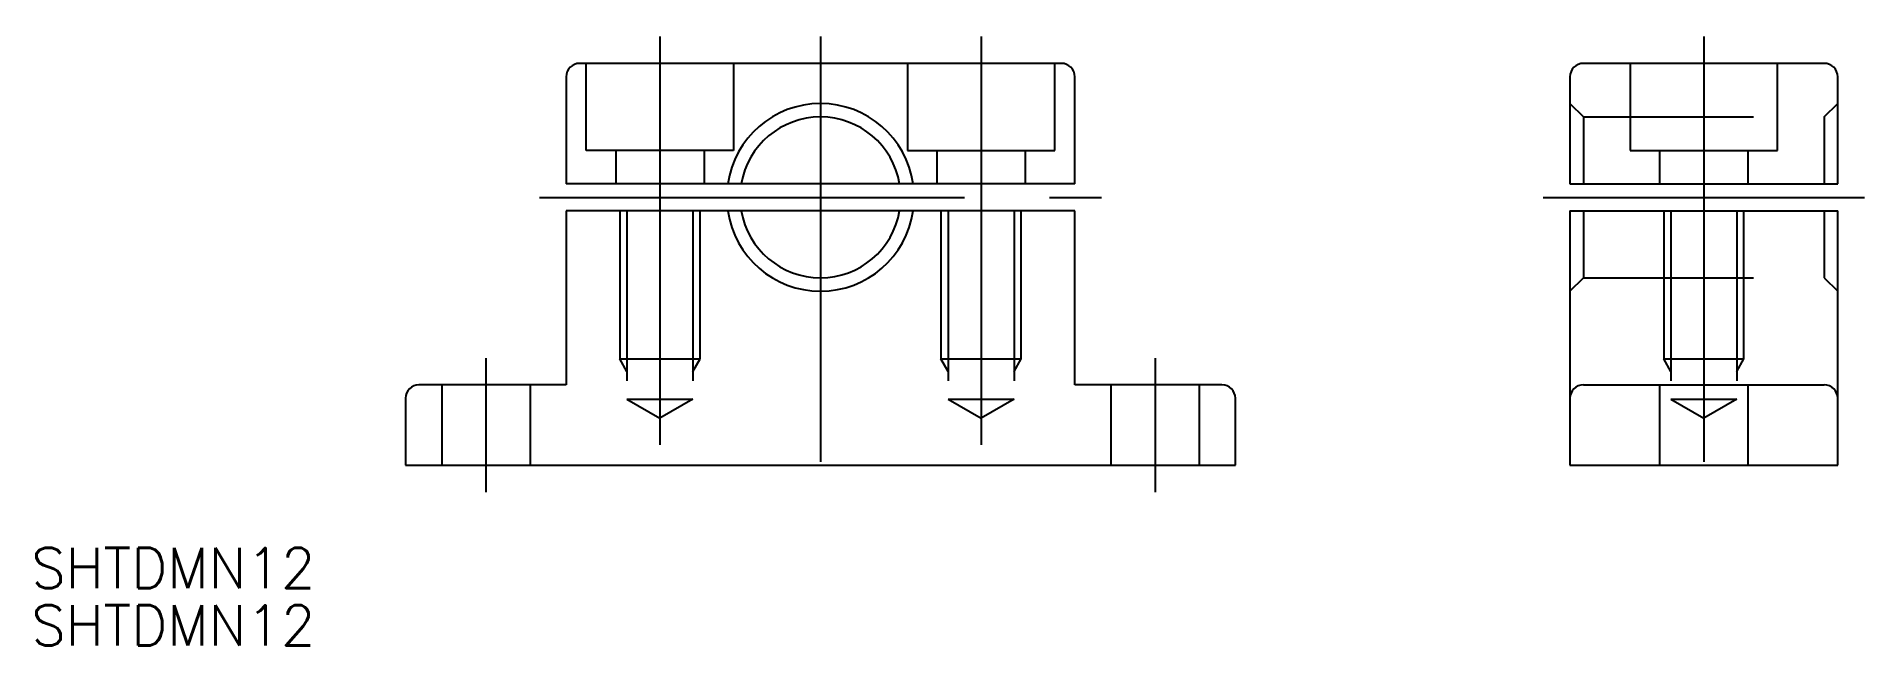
# Model space of a CAD drawing. Extents: x -28 to 109, y -13 to 32.
import ezdxf

# ---------------------------------------------------------------- set-up
doc = ezdxf.new("R2010")
doc.units = 0
doc.linetypes.add('CENTER', pattern=[50.8, 31.75, -6.35, 6.35, -6.35])
doc.linetypes.add('DASHED', pattern=[19.05, 12.7, -6.35])
doc.layers.get('0').update_dxf_attribs({"linetype": 'CONTINUOUS'})
doc.layers.add('CENTER', color=1, linetype='CENTER')
doc.styles.get("Standard").update_dxf_attribs({"font": 'txt.shx', "height": 3, "bigfont": 'bigfont.shx'})

# ---------------------------------------------------------------- blocks, each defined once
blk = doc.blocks.new('*U2')
at = {"color": 7, "linetype": 'CONTINUOUS'}
blk.add_text('SHTDMN12', height=3, dxfattribs=at).set_placement((-27.96, -9.16))
blk = doc.blocks.new('*U3')
at = {"color": 7, "linetype": 'CONTINUOUS'}
blk.add_text('SHTDMN12', height=3, dxfattribs=at).set_placement((-27.96, -13.44))

msp = doc.modelspace()

# ---------------------------------------------------------------- linework, layer by layer
at = {"color": 7, "linetype": 'CONTINUOUS'}
for p, q in [((12, 29), (12, 21)), ((49, 30), (13, 30)), ((50, 21), (50, 29)), ((87, 29), (87, 21)), ((106, 30), (88, 30)), ((107, 21), (107, 29)), ((50, 21), (12, 21)), ((87, 21), (107, 21)), ((12, 19), (12, 6)), ((50, 19), (12, 19)), ((50, 6), (50, 19)), ((87, 19), (107, 19)), ((87, 19), (87, 0)), ((107, 0), (107, 19)), ((12, 6), (1, 6)), ((61, 6), (50, 6)), ((88, 6), (106, 6)), ((0, 5), (0, 0)), ((62, 0), (62, 5)), ((0, 0), (62, 0)), ((87, 0), (107, 0))]:
    msp.add_line(p, q, dxfattribs=at)
at = {"color": 3, "linetype": 'DASHED'}
for p, q in [((13.5, 23.5), (13.5, 30)), ((24.5, 30), (24.5, 23.5)), ((37.5, 30), (37.5, 23.5)), ((48.5, 23.5), (48.5, 30)), ((91.5, 30), (91.5, 23.5)), ((102.5, 23.5), (102.5, 30)), ((87, 27), (88, 26)), ((88, 26), (106, 26)), ((88, 26), (88, 21)), ((106, 26), (107, 27)), ((106, 26), (106, 21)), ((24.5, 23.5), (13.5, 23.5)), ((15.7, 23.5), (15.7, 21)), ((22.3, 23.5), (22.3, 21)), ((37.5, 23.5), (48.5, 23.5)), ((39.7, 23.5), (39.7, 21)), ((46.3, 23.5), (46.3, 21)), ((91.5, 23.5), (102.5, 23.5)), ((93.7, 23.5), (93.7, 21)), ((100.3, 23.5), (100.3, 21)), ((16, 19), (16, 7.94)), ((16.54, 19), (16.54, 4.94)), ((21.46, 19), (21.46, 4.94)), ((22, 7.94), (22, 19)), ((40, 19), (40, 7.94)), ((40.54, 19), (40.54, 4.94)), ((45.46, 19), (45.46, 4.94)), ((46, 7.94), (46, 19)), ((88, 19), (88, 14)), ((94, 19), (94, 7.94)), ((94.54, 19), (94.54, 4.94)), ((99.46, 19), (99.46, 4.94)), ((100, 7.94), (100, 19)), ((106, 19), (106, 14)), ((87, 13), (88, 14)), ((88, 14), (106, 14)), ((106, 14), (107, 13)), ((16, 7.94), (22, 7.94)), ((16.54, 7), (16, 7.94)), ((21.46, 7), (22, 7.94)), ((40, 7.94), (46, 7.94)), ((40.54, 7), (40, 7.94)), ((45.46, 7), (46, 7.94)), ((94, 7.94), (100, 7.94)), ((94.54, 7), (94, 7.94)), ((99.46, 7), (100, 7.94)), ((2.7, 6), (2.7, 0)), ((9.3, 6), (9.3, 0)), ((52.7, 6), (52.7, 0)), ((59.3, 6), (59.3, 0)), ((93.7, 6), (93.7, 0)), ((100.3, 6), (100.3, 0)), ((16.54, 4.94), (21.46, 4.94)), ((16.54, 4.94), (19, 3.52)), ((21.46, 4.94), (19, 3.52)), ((40.54, 4.94), (45.46, 4.94)), ((40.54, 4.94), (43, 3.52)), ((45.46, 4.94), (43, 3.52)), ((94.54, 4.94), (99.46, 4.94)), ((94.54, 4.94), (97, 3.52)), ((99.46, 4.94), (97, 3.52))]:
    msp.add_line(p, q, dxfattribs=at)
at = {"color": 7, "linetype": 'CONTINUOUS'}
for centre, radius, start, end in [((13, 29), 1, 90, 180), ((49, 29), 1, 0, 90), ((88, 29), 1, 90, 180), ((106, 29), 1, 0, 90), ((31, 20), 7, 8.2132, 171.7868), ((31, 20), 6, 9.5941, 170.4059), ((31, 20), 7, 188.2132, 351.7868), ((31, 20), 6, 189.5941, 350.4059), ((1, 5), 1, 90, 180), ((61, 5), 1, 0, 90), ((88, 5), 1, 90, 180), ((106, 5), 1, 0, 90)]:
    msp.add_arc(centre, radius, start, end, dxfattribs=at)
at = {"layer": 'CENTER', "color": 1, "linetype": 'CENTER'}
for p, q in [((19, 32), (19, 1.52)), ((31, 32), (31, -2)), ((43, 32), (43, 1.52)), ((97, 32), (97, -2)), ((10, 20), (52, 20)), ((85, 20), (109, 20)), ((6, 8), (6, -2)), ((56, 8), (56, -2))]:
    msp.add_line(p, q, dxfattribs=at)

# ---------------------------------------------------------------- block references
at = {"color": 7, "linetype": 'CONTINUOUS'}
for name in ['*U2', '*U3']:
    msp.add_blockref(name, (0, 0), dxfattribs=at)

doc.saveas('drawing.dxf')
